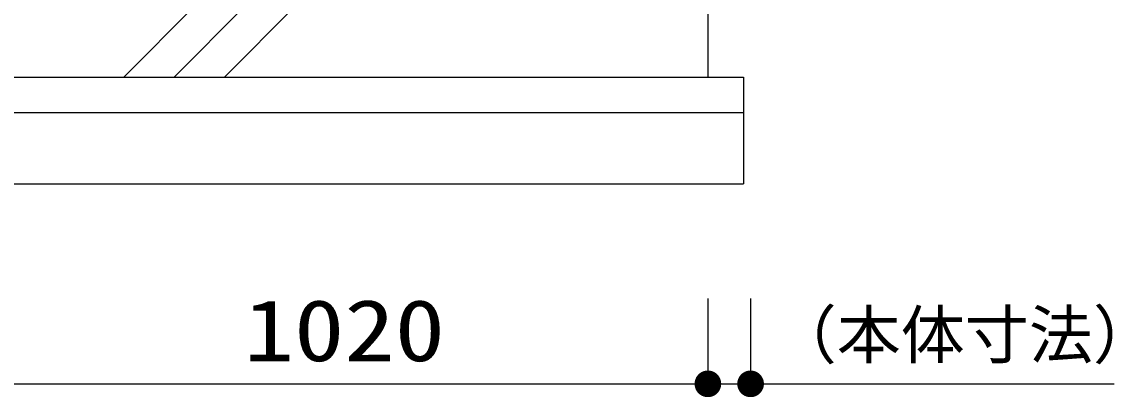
# Model space of a CAD drawing. Units: millimetres, scale not verified. Extents: x -22839 to 8910, y -6308 to 6308.
# Drawn here: x 519 to 2054, y -3693 to -3165 of the extents above; entities that cross this region are included whole.
import ezdxf
from ezdxf.enums import TextEntityAlignment as Align

# ---------------------------------------------------------------- set-up
doc = ezdxf.new("R2010")
doc.units = ezdxf.units.MM
doc.header["$LTSCALE"] = 30
doc.layers.add('0-2_機器', color=3, linetype='Continuous', lineweight=25)
doc.layers.add('0-F_00クル-フ-6寸法', color=132, linetype='Continuous', lineweight=25)
doc.styles.add('ＭＳ ゴシック', font='')
doc.styles.get('ＭＳ ゴシック').set_extended_font_data('MS Gothic')

msp = doc.modelspace()

# ---------------------------------------------------------------- linework, layer by layer
at = {"layer": '0-2_機器', "color": 2}
for p, q in [((662.48, -3242.88), (762.48, -3142.88)), ((733.19, -3242.88), (833.19, -3142.88)), ((803.9, -3242.88), (903.9, -3142.88)), ((1483.27, -3142.88), (1483.27, -3242.88)), ((413.28, -3242.88), (1533.27, -3242.88)), ((1533.27, -3242.88), (1533.27, -3392.88)), ((413.28, -3292.88), (1533.27, -3292.88)), ((413.28, -3392.88), (1533.27, -3392.88))]:
    msp.add_line(p, q, dxfattribs=at)
at = {"layer": '0-F_00クル-フ-6寸法', "color": 4}
for p, q in [((1483.27, -3554.06), (1483.27, -3674.06)), ((1483.27, -3554.06), (1483.27, -3674.06)), ((1543.27, -3554.06), (1543.27, -3674.06)), ((463.28, -3674.06), (1483.27, -3674.06)), ((1483.27, -3674.06), (1543.27, -3674.06)), ((1543.27, -3674.06), (2054.14, -3674.06))]:
    msp.add_line(p, q, dxfattribs=at)
at = {"layer": '0-F_00クル-フ-6寸法'}
for points in [[(1483.27, -3674.06), (1465.11, -3669.4), (1465.84, -3667.16)], [(1483.27, -3674.06), (1465.11, -3669.4), (1465.84, -3667.16)], [(1483.27, -3674.06), (1465.84, -3667.16), (1466.84, -3665.03)], [(1483.27, -3674.06), (1465.84, -3667.16), (1466.84, -3665.03)], [(1483.27, -3674.06), (1466.84, -3665.03), (1468.1, -3663.04)], [(1483.27, -3674.06), (1466.84, -3665.03), (1468.1, -3663.04)], [(1483.27, -3674.06), (1468.1, -3663.04), (1469.6, -3661.23)], [(1483.27, -3674.06), (1468.1, -3663.04), (1469.6, -3661.23)], [(1483.27, -3674.06), (1469.6, -3661.23), (1471.32, -3659.62)], [(1483.27, -3674.06), (1469.6, -3661.23), (1471.32, -3659.62)], [(1483.27, -3674.06), (1471.32, -3659.62), (1473.23, -3658.23)], [(1483.27, -3674.06), (1471.32, -3659.62), (1473.23, -3658.23)], [(1483.27, -3674.06), (1473.23, -3658.23), (1475.29, -3657.1)], [(1483.27, -3674.06), (1473.23, -3658.23), (1475.29, -3657.1)], [(1483.27, -3674.06), (1475.29, -3657.1), (1477.48, -3656.23)], [(1483.27, -3674.06), (1475.29, -3657.1), (1477.48, -3656.23)], [(1483.27, -3674.06), (1477.48, -3656.23), (1479.76, -3655.64)], [(1483.27, -3674.06), (1477.48, -3656.23), (1479.76, -3655.64)], [(1483.27, -3674.06), (1479.76, -3655.64), (1482.1, -3655.35)], [(1483.27, -3674.06), (1479.76, -3655.64), (1482.1, -3655.35)], [(1483.27, -3674.06), (1482.1, -3655.35), (1484.45, -3655.35)], [(1483.27, -3674.06), (1482.1, -3655.35), (1484.45, -3655.35)], [(1483.27, -3674.06), (1484.45, -3655.35), (1486.79, -3655.64)], [(1483.27, -3674.06), (1484.45, -3655.35), (1486.79, -3655.64)], [(1483.27, -3674.06), (1486.79, -3655.64), (1489.07, -3656.23)], [(1483.27, -3674.06), (1486.79, -3655.64), (1489.07, -3656.23)], [(1483.27, -3674.06), (1489.07, -3656.23), (1491.26, -3657.1)], [(1483.27, -3674.06), (1489.07, -3656.23), (1491.26, -3657.1)], [(1483.27, -3674.06), (1491.26, -3657.1), (1493.32, -3658.23)], [(1483.27, -3674.06), (1491.26, -3657.1), (1493.32, -3658.23)], [(1483.27, -3674.06), (1493.32, -3658.23), (1495.22, -3659.62)], [(1483.27, -3674.06), (1493.32, -3658.23), (1495.22, -3659.62)], [(1483.27, -3674.06), (1495.22, -3659.62), (1496.94, -3661.23)], [(1483.27, -3674.06), (1495.22, -3659.62), (1496.94, -3661.23)], [(1483.27, -3674.06), (1496.94, -3661.23), (1498.44, -3663.04)], [(1483.27, -3674.06), (1496.94, -3661.23), (1498.44, -3663.04)], [(1483.27, -3674.06), (1498.44, -3663.04), (1499.7, -3665.03)], [(1483.27, -3674.06), (1498.44, -3663.04), (1499.7, -3665.03)], [(1483.27, -3674.06), (1499.7, -3665.03), (1500.71, -3667.16)], [(1483.27, -3674.06), (1499.7, -3665.03), (1500.71, -3667.16)], [(1483.27, -3674.06), (1500.71, -3667.16), (1501.43, -3669.4)], [(1483.27, -3674.06), (1500.71, -3667.16), (1501.43, -3669.4)], [(1543.27, -3674.06), (1525.11, -3669.4), (1525.84, -3667.16)], [(1543.27, -3674.06), (1525.84, -3667.16), (1526.84, -3665.03)], [(1543.27, -3674.06), (1526.84, -3665.03), (1528.1, -3663.04)], [(1543.27, -3674.06), (1528.1, -3663.04), (1529.6, -3661.23)], [(1543.27, -3674.06), (1529.6, -3661.23), (1531.32, -3659.62)], [(1543.27, -3674.06), (1531.32, -3659.62), (1533.23, -3658.23)], [(1543.27, -3674.06), (1533.23, -3658.23), (1535.29, -3657.1)], [(1543.27, -3674.06), (1535.29, -3657.1), (1537.48, -3656.23)], [(1543.27, -3674.06), (1537.48, -3656.23), (1539.76, -3655.64)], [(1543.27, -3674.06), (1539.76, -3655.64), (1542.1, -3655.35)], [(1543.27, -3674.06), (1542.1, -3655.35), (1544.45, -3655.35)], [(1543.27, -3674.06), (1544.45, -3655.35), (1546.79, -3655.64)], [(1543.27, -3674.06), (1546.79, -3655.64), (1549.07, -3656.23)], [(1543.27, -3674.06), (1549.07, -3656.23), (1551.26, -3657.1)], [(1543.27, -3674.06), (1551.26, -3657.1), (1553.32, -3658.23)], [(1543.27, -3674.06), (1553.32, -3658.23), (1555.22, -3659.62)], [(1543.27, -3674.06), (1555.22, -3659.62), (1556.94, -3661.23)], [(1543.27, -3674.06), (1556.94, -3661.23), (1558.44, -3663.04)], [(1543.27, -3674.06), (1558.44, -3663.04), (1559.7, -3665.03)], [(1543.27, -3674.06), (1559.7, -3665.03), (1560.71, -3667.16)], [(1543.27, -3674.06), (1560.71, -3667.16), (1561.43, -3669.4)], [(1483.27, -3674.06), (1464.52, -3674.06), (1464.67, -3671.71)], [(1483.27, -3674.06), (1464.52, -3674.06), (1464.67, -3671.71)], [(1483.27, -3674.06), (1464.67, -3676.41), (1464.52, -3674.06)], [(1483.27, -3674.06), (1464.67, -3676.41), (1464.52, -3674.06)], [(1483.27, -3674.06), (1464.67, -3671.71), (1465.11, -3669.4)], [(1483.27, -3674.06), (1464.67, -3671.71), (1465.11, -3669.4)], [(1483.27, -3674.06), (1465.11, -3678.73), (1464.67, -3676.41)], [(1483.27, -3674.06), (1465.11, -3678.73), (1464.67, -3676.41)], [(1483.27, -3674.06), (1465.84, -3680.97), (1465.11, -3678.73)], [(1483.27, -3674.06), (1465.84, -3680.97), (1465.11, -3678.73)], [(1483.27, -3674.06), (1466.84, -3683.1), (1465.84, -3680.97)], [(1483.27, -3674.06), (1466.84, -3683.1), (1465.84, -3680.97)], [(1483.27, -3674.06), (1468.1, -3685.08), (1466.84, -3683.1)], [(1483.27, -3674.06), (1468.1, -3685.08), (1466.84, -3683.1)], [(1483.27, -3674.06), (1469.6, -3686.9), (1468.1, -3685.08)], [(1483.27, -3674.06), (1469.6, -3686.9), (1468.1, -3685.08)], [(1483.27, -3674.06), (1471.32, -3688.51), (1469.6, -3686.9)], [(1483.27, -3674.06), (1471.32, -3688.51), (1469.6, -3686.9)], [(1483.27, -3674.06), (1473.23, -3689.89), (1471.32, -3688.51)], [(1483.27, -3674.06), (1473.23, -3689.89), (1471.32, -3688.51)], [(1483.27, -3674.06), (1475.29, -3691.03), (1473.23, -3689.89)], [(1483.27, -3674.06), (1475.29, -3691.03), (1473.23, -3689.89)], [(1483.27, -3674.06), (1477.48, -3691.9), (1475.29, -3691.03)], [(1483.27, -3674.06), (1477.48, -3691.9), (1475.29, -3691.03)], [(1483.27, -3674.06), (1479.76, -3692.48), (1477.48, -3691.9)], [(1483.27, -3674.06), (1479.76, -3692.48), (1477.48, -3691.9)], [(1483.27, -3674.06), (1482.1, -3692.78), (1479.76, -3692.48)], [(1483.27, -3674.06), (1482.1, -3692.78), (1479.76, -3692.48)], [(1483.27, -3674.06), (1484.45, -3692.78), (1482.1, -3692.78)], [(1483.27, -3674.06), (1484.45, -3692.78), (1482.1, -3692.78)], [(1483.27, -3674.06), (1501.43, -3669.4), (1501.87, -3671.71)], [(1483.27, -3674.06), (1501.43, -3669.4), (1501.87, -3671.71)], [(1483.27, -3674.06), (1501.87, -3671.71), (1502.02, -3674.06)], [(1483.27, -3674.06), (1501.87, -3671.71), (1502.02, -3674.06)], [(1483.27, -3674.06), (1486.79, -3692.48), (1484.45, -3692.78)], [(1483.27, -3674.06), (1489.07, -3691.9), (1486.79, -3692.48)], [(1483.27, -3674.06), (1491.26, -3691.03), (1489.07, -3691.9)], [(1483.27, -3674.06), (1493.32, -3689.89), (1491.26, -3691.03)], [(1483.27, -3674.06), (1495.22, -3688.51), (1493.32, -3689.89)], [(1483.27, -3674.06), (1496.94, -3686.9), (1495.22, -3688.51)], [(1483.27, -3674.06), (1498.44, -3685.08), (1496.94, -3686.9)], [(1483.27, -3674.06), (1499.7, -3683.1), (1498.44, -3685.08)], [(1483.27, -3674.06), (1500.71, -3680.97), (1499.7, -3683.1)], [(1483.27, -3674.06), (1501.43, -3678.73), (1500.71, -3680.97)], [(1483.27, -3674.06), (1501.87, -3676.41), (1501.43, -3678.73)], [(1483.27, -3674.06), (1502.02, -3674.06), (1501.87, -3676.41)], [(1483.27, -3674.06), (1486.79, -3692.48), (1484.45, -3692.78)], [(1483.27, -3674.06), (1489.07, -3691.9), (1486.79, -3692.48)], [(1483.27, -3674.06), (1491.26, -3691.03), (1489.07, -3691.9)], [(1483.27, -3674.06), (1493.32, -3689.89), (1491.26, -3691.03)], [(1483.27, -3674.06), (1495.22, -3688.51), (1493.32, -3689.89)], [(1483.27, -3674.06), (1496.94, -3686.9), (1495.22, -3688.51)], [(1483.27, -3674.06), (1498.44, -3685.08), (1496.94, -3686.9)], [(1483.27, -3674.06), (1499.7, -3683.1), (1498.44, -3685.08)], [(1483.27, -3674.06), (1500.71, -3680.97), (1499.7, -3683.1)], [(1483.27, -3674.06), (1501.43, -3678.73), (1500.71, -3680.97)], [(1483.27, -3674.06), (1501.87, -3676.41), (1501.43, -3678.73)], [(1483.27, -3674.06), (1502.02, -3674.06), (1501.87, -3676.41)], [(1543.27, -3674.06), (1524.52, -3674.06), (1524.67, -3671.71)], [(1543.27, -3674.06), (1524.67, -3676.41), (1524.52, -3674.06)], [(1543.27, -3674.06), (1524.67, -3671.71), (1525.11, -3669.4)], [(1543.27, -3674.06), (1525.11, -3678.73), (1524.67, -3676.41)], [(1543.27, -3674.06), (1525.84, -3680.97), (1525.11, -3678.73)], [(1543.27, -3674.06), (1526.84, -3683.1), (1525.84, -3680.97)], [(1543.27, -3674.06), (1528.1, -3685.08), (1526.84, -3683.1)], [(1543.27, -3674.06), (1529.6, -3686.9), (1528.1, -3685.08)], [(1543.27, -3674.06), (1531.32, -3688.51), (1529.6, -3686.9)], [(1543.27, -3674.06), (1533.23, -3689.89), (1531.32, -3688.51)], [(1543.27, -3674.06), (1535.29, -3691.03), (1533.23, -3689.89)], [(1543.27, -3674.06), (1537.48, -3691.9), (1535.29, -3691.03)], [(1543.27, -3674.06), (1539.76, -3692.48), (1537.48, -3691.9)], [(1543.27, -3674.06), (1542.1, -3692.78), (1539.76, -3692.48)], [(1543.27, -3674.06), (1544.45, -3692.78), (1542.1, -3692.78)], [(1543.27, -3674.06), (1561.43, -3669.4), (1561.88, -3671.71)], [(1543.27, -3674.06), (1561.88, -3671.71), (1562.02, -3674.06)], [(1543.27, -3674.06), (1546.79, -3692.48), (1544.45, -3692.78)], [(1543.27, -3674.06), (1549.07, -3691.9), (1546.79, -3692.48)], [(1543.27, -3674.06), (1551.26, -3691.03), (1549.07, -3691.9)], [(1543.27, -3674.06), (1553.32, -3689.89), (1551.26, -3691.03)], [(1543.27, -3674.06), (1555.22, -3688.51), (1553.32, -3689.89)], [(1543.27, -3674.06), (1556.94, -3686.9), (1555.22, -3688.51)], [(1543.27, -3674.06), (1558.44, -3685.08), (1556.94, -3686.9)], [(1543.27, -3674.06), (1559.7, -3683.1), (1558.44, -3685.08)], [(1543.27, -3674.06), (1560.71, -3680.97), (1559.7, -3683.1)], [(1543.27, -3674.06), (1561.43, -3678.73), (1560.71, -3680.97)], [(1543.27, -3674.06), (1561.88, -3676.41), (1561.43, -3678.73)], [(1543.27, -3674.06), (1562.02, -3674.06), (1561.88, -3676.41)]]:
    msp.add_solid(points, dxfattribs=at)

# ---------------------------------------------------------------- texts
at = {"layer": '0-F_00クル-フ-6寸法', "color": 3, "style": 'ＭＳ ゴシック', "width": 1.2}
msp.add_text('1020', height=86.66, dxfattribs=at).set_placement((830.99, -3668.22), align=Align.BOTTOM_LEFT)
at = {"layer": '0-F_00クル-フ-6寸法', "color": 4, "style": 'ＭＳ ゴシック'}
msp.add_text('（本体寸法）', height=65.98, dxfattribs=at).set_placement((1574.33, -3657.88), align=Align.BOTTOM_LEFT)

doc.saveas('drawing.dxf')
